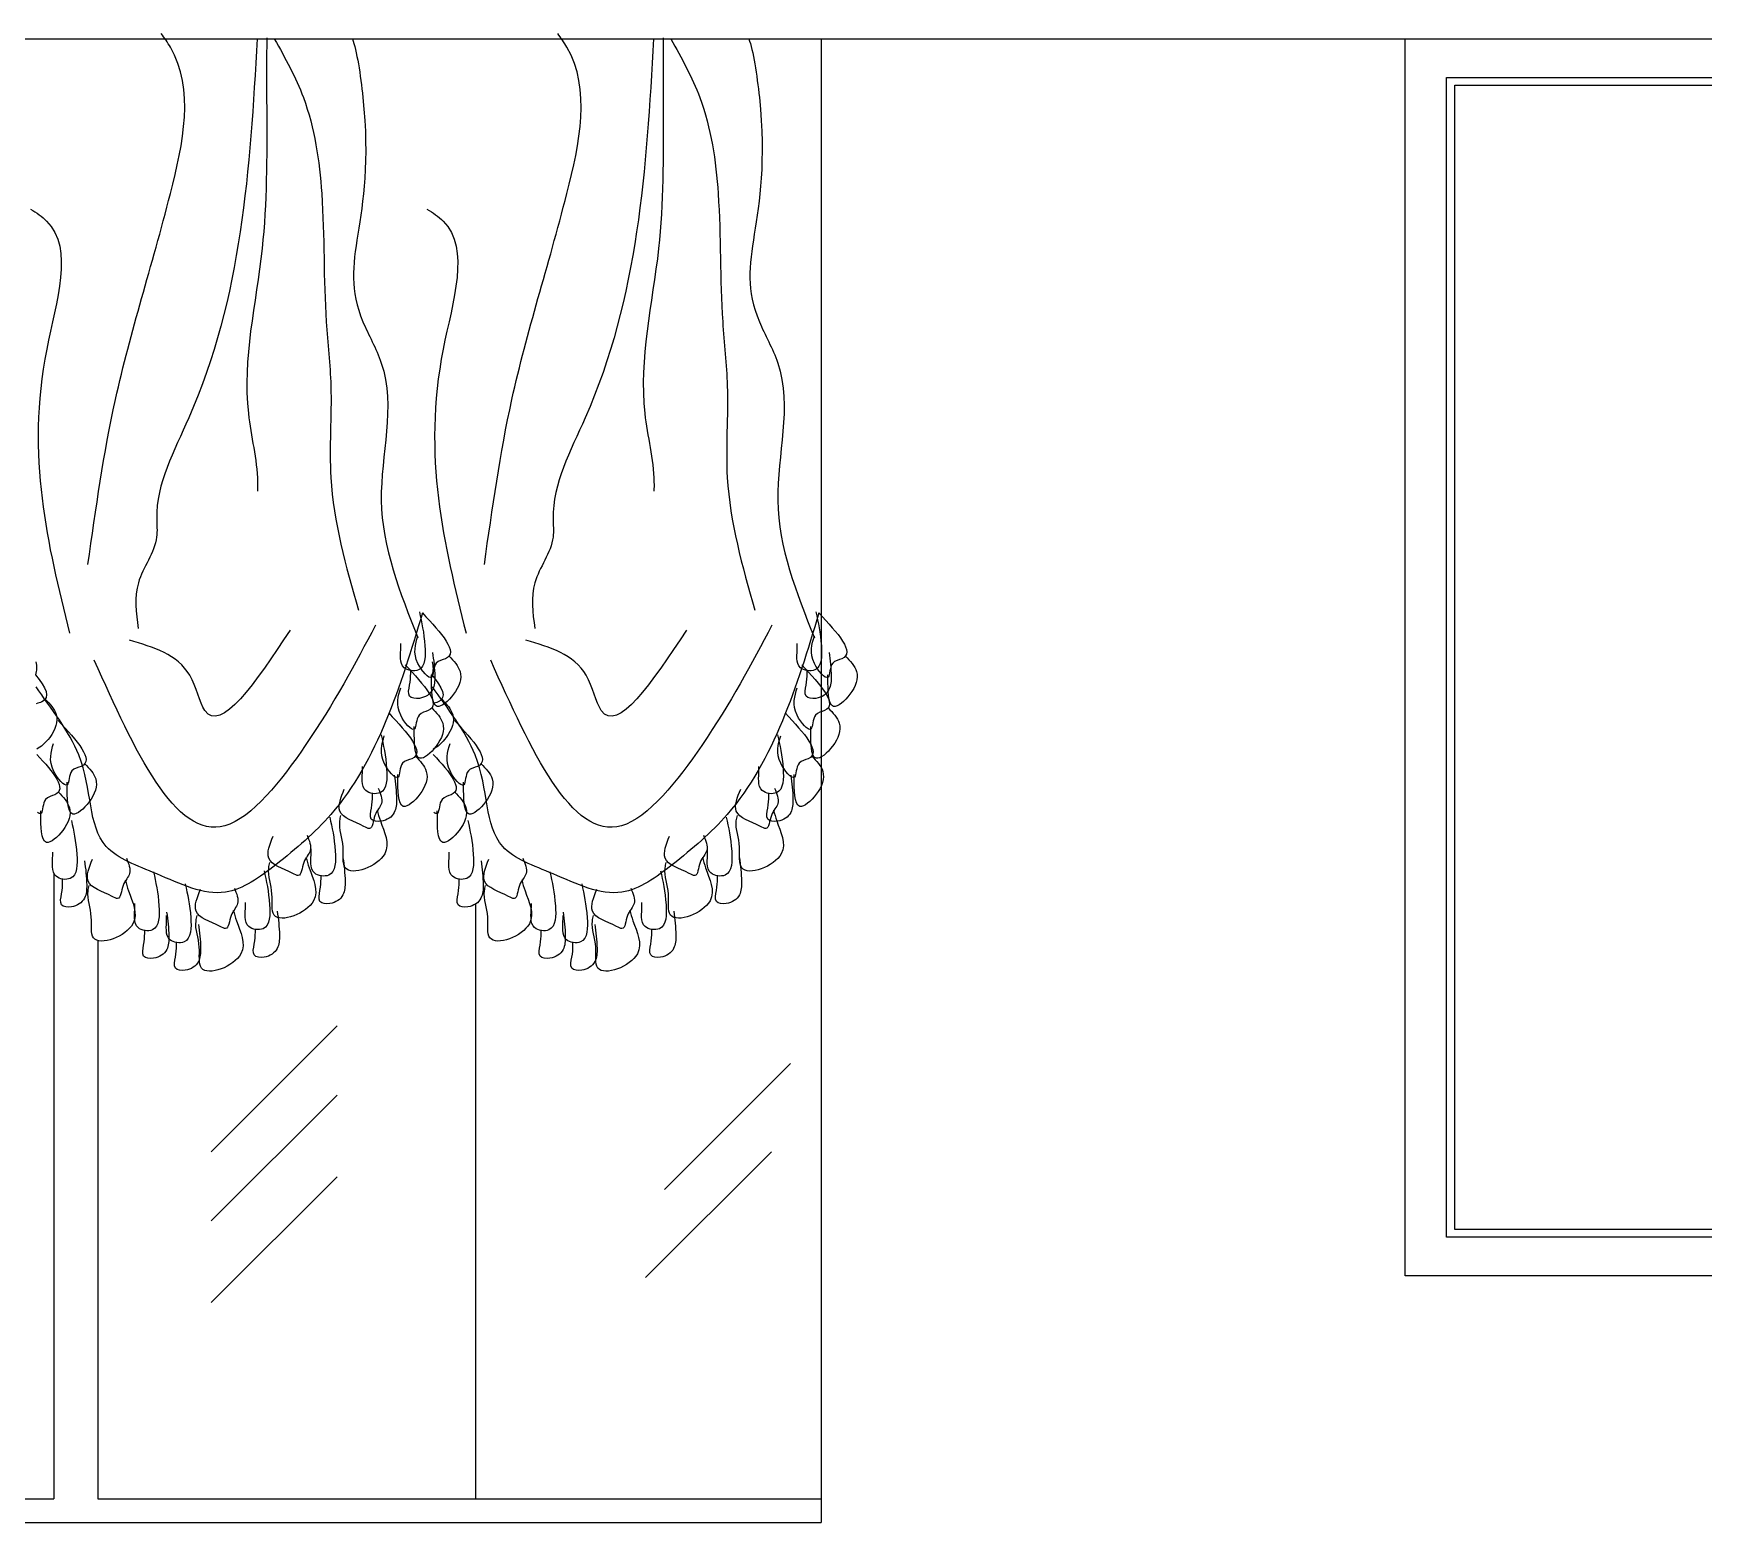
# Model space of a CAD drawing. Header units: inches. Extents: x 9.8 to 52.3, y 14.9 to 39.7.
# Drawn here: x 37.347 to 39.454, y 21.326 to 23.205 of the extents above; entities that cross this region are included whole.
import ezdxf

# ---------------------------------------------------------------- set-up
doc = ezdxf.new("R2010")
doc.units = ezdxf.units.IN
doc.header["$MEASUREMENT"] = 0
doc.layers.add('02', color=2, linetype='Continuous')
doc.layers.add('4', color=4, linetype='Continuous')

msp = doc.modelspace()

# ---------------------------------------------------------------- linework, layer by layer
at = {"layer": '02'}
for p, q in [((38.3409, 23.1977), (38.3409, 21.3264)), ((39.0773, 23.1977), (40.6373, 23.1977)), ((39.0773, 21.6377), (39.0773, 23.1977)), ((39.1293, 23.149), (40.5853, 23.149)), ((39.1293, 21.6865), (39.1293, 23.149)), ((39.1397, 23.1392), (40.5749, 23.1392)), ((39.1397, 21.6962), (39.1397, 23.1392)), ((37.373, 22.1453), (37.373, 21.3564)), ((37.9049, 22.1066), (37.9049, 21.3564)), ((37.4286, 22.0603), (37.4286, 21.3564)), ((37.7303, 21.9528), (37.5715, 21.7942)), ((38.3019, 21.9052), (38.1431, 21.7467)), ((37.7303, 21.8656), (37.5715, 21.707)), ((38.2781, 21.7942), (38.1193, 21.6356)), ((37.7303, 21.7625), (37.5715, 21.6039)), ((40.5853, 21.6865), (39.1293, 21.6865)), ((40.5749, 21.6962), (39.1397, 21.6962)), ((40.6373, 21.6377), (39.0773, 21.6377)), ((36.3727, 21.3564), (37.373, 21.3564)), ((37.4286, 21.3564), (38.3409, 21.3564)), ((35.8409, 21.3264), (38.3409, 21.3264))]:
    msp.add_line(p, q, dxfattribs=at)
msp.add_lwpolyline([(35.8409, 23.1977), (38.3409, 23.1977)], dxfattribs=at)
for points, knots in [([(37.4159, 22.5348), (37.4259, 22.605), (37.4485, 22.7649), (37.5149, 22.9659), (37.5524, 23.1425), (37.5125, 23.1988), (37.5084, 23.2046)], [0, 0, 0, 0, 210.724405, 479.638396, 664.394331, 685.219245, 685.219245, 685.219245, 685.219245]), ([(37.6294, 23.1977), (37.6202, 23.0344), (37.6074, 22.8265), (37.4981, 22.6301), (37.5057, 22.5558), (37.4714, 22.5148), (37.4769, 22.4737), (37.4795, 22.454)], [6.767943, 6.767943, 6.767943, 6.767943, 492.674764, 625.984152, 649.078638, 711.272936, 769.009162, 769.009162, 769.009162, 769.009162]), ([(37.6414, 23.1988), (37.6413, 23.168), (37.6413, 23.0794), (37.6425, 22.9215), (37.6032, 22.765), (37.6302, 22.664), (37.6299, 22.631), (37.6298, 22.6272)], [0, 0, 0, 0, 92.377968, 265.683108, 474.255761, 561.628396, 573.175626, 573.175626, 573.175626, 573.175626]), ([(37.651, 23.1977), (37.6647, 23.1736), (37.698, 23.1132), (37.7157, 22.9893), (37.7121, 22.8676), (37.7259, 22.7487), (37.715, 22.6253), (37.7413, 22.5325), (37.757, 22.4771)], [7.79513, 7.79513, 7.79513, 7.79513, 90.393533, 213.824757, 375.589525, 456.626703, 572.099156, 743.088884, 743.088884, 743.088884, 743.088884]), ([(37.7495, 23.1977), (37.7549, 23.1838), (37.7883, 22.968), (37.7188, 22.9127), (37.8109, 22.7532), (37.7649, 22.6109), (37.8095, 22.4992), (37.8321, 22.4424)], [29.54075, 29.54075, 29.54075, 29.54075, 78.538064, 361.445582, 418.320611, 591.529316, 770.805302, 770.805302, 770.805302, 770.805302]), ([(37.9159, 22.5348), (37.9259, 22.605), (37.9485, 22.7649), (38.0149, 22.9659), (38.0524, 23.1425), (38.0125, 23.1988), (38.0084, 23.2046)], [0, 0, 0, 0, 210.724405, 479.638396, 664.394331, 685.219245, 685.219245, 685.219245, 685.219245]), ([(38.1294, 23.1977), (38.1202, 23.0344), (38.1074, 22.8265), (37.9981, 22.6301), (38.0057, 22.5558), (37.9714, 22.5148), (37.9769, 22.4737), (37.9795, 22.454)], [6.767943, 6.767943, 6.767943, 6.767943, 492.674764, 625.984152, 649.078638, 711.272936, 769.009162, 769.009162, 769.009162, 769.009162]), ([(38.1414, 23.1988), (38.1413, 23.168), (38.1413, 23.0794), (38.1425, 22.9215), (38.1032, 22.765), (38.1302, 22.664), (38.1299, 22.631), (38.1298, 22.6272)], [0, 0, 0, 0, 92.377968, 265.683108, 474.255761, 561.628396, 573.175626, 573.175626, 573.175626, 573.175626]), ([(38.151, 23.1977), (38.1647, 23.1736), (38.198, 23.1132), (38.2157, 22.9893), (38.2121, 22.8676), (38.2259, 22.7487), (38.215, 22.6253), (38.2413, 22.5325), (38.257, 22.4771)], [7.79513, 7.79513, 7.79513, 7.79513, 90.393533, 213.824757, 375.589525, 456.626703, 572.099156, 743.088884, 743.088884, 743.088884, 743.088884]), ([(38.2495, 23.1977), (38.2549, 23.1838), (38.2883, 22.968), (38.2188, 22.9127), (38.3109, 22.7532), (38.2649, 22.6109), (38.3095, 22.4992), (38.3321, 22.4424)], [29.54075, 29.54075, 29.54075, 29.54075, 78.538064, 361.445582, 418.320611, 591.529316, 770.805302, 770.805302, 770.805302, 770.805302]), ([(37.3434, 22.983), (37.3511, 22.9784), (37.4025, 22.9433), (37.3249, 22.7211), (37.3651, 22.5596), (37.3928, 22.4482)], [15.533116, 15.533116, 15.533116, 15.533116, 41.669324, 203.330774, 562.460395, 562.460395, 562.460395, 562.460395]), ([(37.8434, 22.983), (37.8511, 22.9784), (37.9025, 22.9433), (37.8249, 22.7211), (37.8651, 22.5596), (37.8928, 22.4482)], [15.533116, 15.533116, 15.533116, 15.533116, 41.669324, 203.330774, 562.460395, 562.460395, 562.460395, 562.460395]), ([(37.8379, 22.4736), (37.8097, 22.3807), (37.7721, 22.2566), (37.6607, 22.1608), (37.5851, 22.1054), (37.5094, 22.1438), (37.4115, 22.178), (37.4264, 22.282), (37.3691, 22.3536), (37.3505, 22.3804)], [0, 0, 0, 0, 279.110074, 373.160127, 445.571341, 535.304096, 607.71531, 728.284256, 810.659911, 810.659911, 810.659911, 810.659911]), ([(37.7787, 22.4582), (37.7528, 22.4094), (37.7059, 22.3207), (37.5532, 22.1264), (37.4749, 22.3007), (37.424, 22.4139)], [0, 0, 0, 0, 175.838755, 319.08099, 584.998301, 584.998301, 584.998301, 584.998301]), ([(37.834, 22.4749), (37.8369, 22.4619), (37.8418, 22.4395), (37.8418, 22.3975), (37.8069, 22.4024), (37.8107, 22.4234), (37.8106, 22.4335), (37.8106, 22.4349)], [0, 0, 0, 0, 43.310802, 74.76528, 92.928169, 119.459456, 123.597223, 123.597223, 123.597223, 123.597223]), ([(37.8379, 22.4736), (37.8612, 22.4485), (37.8892, 22.4184), (37.8507, 22.4124), (37.853, 22.3815), (37.8234, 22.416), (37.8289, 22.4341), (37.8321, 22.4447)], [0, 0, 0, 0, 64.566805, 77.48959, 95.74962, 120.259978, 154.901719, 154.901719, 154.901719, 154.901719]), ([(38.3379, 22.4736), (38.3097, 22.3807), (38.2721, 22.2566), (38.1607, 22.1608), (38.0851, 22.1054), (38.0094, 22.1438), (37.9115, 22.178), (37.9264, 22.282), (37.8691, 22.3536), (37.8505, 22.3804)], [0, 0, 0, 0, 279.110074, 373.160127, 445.571341, 535.304096, 607.71531, 728.284256, 810.659911, 810.659911, 810.659911, 810.659911]), ([(38.2787, 22.4582), (38.2528, 22.4094), (38.2059, 22.3207), (38.0532, 22.1264), (37.9749, 22.3007), (37.924, 22.4139)], [0, 0, 0, 0, 175.838755, 319.08099, 584.998301, 584.998301, 584.998301, 584.998301]), ([(38.334, 22.4749), (38.3369, 22.4619), (38.3418, 22.4395), (38.3418, 22.3975), (38.3069, 22.4024), (38.3107, 22.4234), (38.3106, 22.4335), (38.3106, 22.4349)], [0, 0, 0, 0, 43.310802, 74.76528, 92.928169, 119.459456, 123.597223, 123.597223, 123.597223, 123.597223]), ([(38.3379, 22.4736), (38.3612, 22.4485), (38.3892, 22.4184), (38.3507, 22.4124), (38.353, 22.3815), (38.3234, 22.416), (38.3289, 22.4341), (38.3321, 22.4447)], [0, 0, 0, 0, 64.566805, 77.48959, 95.74962, 120.259978, 154.901719, 154.901719, 154.901719, 154.901719]), ([(37.671, 22.4519), (37.6272, 22.3863), (37.5691, 22.2993), (37.5455, 22.4168), (37.4986, 22.4304), (37.4683, 22.4393)], [0, 0, 0, 0, 147.791803, 195.982998, 283.955087, 283.955087, 283.955087, 283.955087]), ([(38.171, 22.4519), (38.1272, 22.3863), (38.0691, 22.2993), (38.0455, 22.4168), (37.9986, 22.4304), (37.9683, 22.4393)], [0, 0, 0, 0, 147.791803, 195.982998, 283.955087, 283.955087, 283.955087, 283.955087]), ([(37.8506, 22.4239), (37.8519, 22.4139), (37.854, 22.3985), (37.8527, 22.3748), (37.8377, 22.3643), (37.8179, 22.3665), (37.8223, 22.3838), (37.823, 22.3939), (37.823, 22.4004), (37.823, 22.4018)], [0, 0, 0, 0, 30.469024, 47.248948, 67.157603, 79.888512, 93.681059, 108.915571, 113.053338, 113.053338, 113.053338, 113.053338]), ([(37.8714, 22.4193), (37.8773, 22.4131), (37.8906, 22.3991), (37.8814, 22.3722), (37.8489, 22.3432), (37.8493, 22.3809), (37.8493, 22.394), (37.8493, 22.3958)], [0, 0, 0, 0, 23.739367, 53.865501, 79.541457, 114.707328, 120.224342, 120.224342, 120.224342, 120.224342]), ([(38.3506, 22.4239), (38.3519, 22.4139), (38.354, 22.3985), (38.3527, 22.3748), (38.3377, 22.3643), (38.3179, 22.3665), (38.3223, 22.3838), (38.323, 22.3939), (38.323, 22.4004), (38.323, 22.4018)], [0, 0, 0, 0, 30.469024, 47.248948, 67.157603, 79.888512, 93.681059, 108.915571, 113.053338, 113.053338, 113.053338, 113.053338]), ([(38.3714, 22.4193), (38.3773, 22.4131), (38.3906, 22.3991), (38.3814, 22.3722), (38.3489, 22.3432), (38.3493, 22.3809), (38.3493, 22.394), (38.3493, 22.3958)], [0, 0, 0, 0, 23.739367, 53.865501, 79.541457, 114.707328, 120.224342, 120.224342, 120.224342, 120.224342]), ([(37.3498, 22.3956), (37.3628, 22.3799), (37.3708, 22.3645), (37.3531, 22.36), (37.3508, 22.359)], [20.750636, 20.750636, 20.750636, 20.750636, 64.566805, 71.823814, 71.823814, 71.823814, 71.823814]), ([(37.8162, 22.4082), (37.8395, 22.3831), (37.8675, 22.353), (37.829, 22.347), (37.8313, 22.3161), (37.8017, 22.3506), (37.8072, 22.3688), (37.8104, 22.3794)], [0, 0, 0, 0, 64.566805, 77.48959, 95.74962, 120.259978, 154.901719, 154.901719, 154.901719, 154.901719]), ([(37.8498, 22.3956), (37.8628, 22.3799), (37.8708, 22.3645), (37.8531, 22.36), (37.8508, 22.359)], [20.750636, 20.750636, 20.750636, 20.750636, 64.566805, 71.823814, 71.823814, 71.823814, 71.823814]), ([(38.3162, 22.4082), (38.3395, 22.3831), (38.3675, 22.353), (38.329, 22.347), (38.3313, 22.3161), (38.3017, 22.3506), (38.3072, 22.3688), (38.3104, 22.3794)], [0, 0, 0, 0, 64.566805, 77.48959, 95.74962, 120.259978, 154.901719, 154.901719, 154.901719, 154.901719]), ([(37.3622, 22.3649), (37.368, 22.3587), (37.3814, 22.3448), (37.3729, 22.3199), (37.3565, 22.304), (37.3514, 22.302)], [0, 0, 0, 0, 23.739367, 53.865501, 73.26475, 73.26475, 73.26475, 73.26475]), ([(37.8496, 22.3539), (37.8555, 22.3477), (37.8688, 22.3337), (37.8596, 22.3068), (37.8271, 22.2778), (37.8276, 22.3155), (37.8275, 22.3286), (37.8275, 22.3304)], [0, 0, 0, 0, 23.739367, 53.865501, 79.541457, 114.707328, 120.224342, 120.224342, 120.224342, 120.224342]), ([(37.8622, 22.3649), (37.868, 22.3587), (37.8814, 22.3448), (37.8729, 22.3199), (37.8565, 22.304), (37.8514, 22.302)], [0, 0, 0, 0, 23.739367, 53.865501, 73.26475, 73.26475, 73.26475, 73.26475]), ([(38.3496, 22.3539), (38.3555, 22.3477), (38.3688, 22.3337), (38.3596, 22.3068), (38.3271, 22.2778), (38.3276, 22.3155), (38.3275, 22.3286), (38.3275, 22.3304)], [0, 0, 0, 0, 23.739367, 53.865501, 79.541457, 114.707328, 120.224342, 120.224342, 120.224342, 120.224342]), ([(37.3784, 22.3379), (37.4017, 22.3128), (37.4297, 22.2827), (37.3912, 22.2767), (37.3935, 22.2458), (37.3639, 22.2803), (37.3694, 22.2984), (37.3726, 22.309)], [0, 0, 0, 0, 64.566805, 77.48959, 95.74962, 120.259978, 154.901719, 154.901719, 154.901719, 154.901719]), ([(37.7954, 22.3475), (37.8188, 22.3224), (37.8467, 22.2923), (37.8083, 22.2863), (37.8106, 22.2554), (37.781, 22.29), (37.7865, 22.3081), (37.7897, 22.3187)], [0, 0, 0, 0, 64.566805, 77.48959, 95.74962, 120.259978, 154.901719, 154.901719, 154.901719, 154.901719]), ([(37.8784, 22.3379), (37.9017, 22.3128), (37.9297, 22.2827), (37.8912, 22.2767), (37.8935, 22.2458), (37.8639, 22.2803), (37.8694, 22.2984), (37.8726, 22.309)], [0, 0, 0, 0, 64.566805, 77.48959, 95.74962, 120.259978, 154.901719, 154.901719, 154.901719, 154.901719]), ([(38.2954, 22.3475), (38.3188, 22.3224), (38.3467, 22.2923), (38.3083, 22.2863), (38.3106, 22.2554), (38.281, 22.29), (38.2865, 22.3081), (38.2897, 22.3187)], [0, 0, 0, 0, 64.566805, 77.48959, 95.74962, 120.259978, 154.901719, 154.901719, 154.901719, 154.901719]), ([(37.7858, 22.3199), (37.7886, 22.307), (37.7936, 22.2846), (37.7935, 22.2426), (37.7587, 22.2474), (37.7624, 22.2685), (37.7623, 22.2786), (37.7623, 22.2799)], [0, 0, 0, 0, 43.310802, 74.76528, 92.928169, 119.459456, 123.597223, 123.597223, 123.597223, 123.597223]), ([(38.2858, 22.3199), (38.2886, 22.307), (38.2936, 22.2846), (38.2935, 22.2426), (38.2587, 22.2474), (38.2624, 22.2685), (38.2623, 22.2786), (38.2623, 22.2799)], [0, 0, 0, 0, 43.310802, 74.76528, 92.928169, 119.459456, 123.597223, 123.597223, 123.597223, 123.597223]), ([(37.3515, 22.2953), (37.3724, 22.2726), (37.3942, 22.2465), (37.3581, 22.2408), (37.3597, 22.2194), (37.3542, 22.2206), (37.3523, 22.2218)], [5.782299, 5.782299, 5.782299, 5.782299, 64.566805, 77.48959, 95.74962, 103.2311, 103.2311, 103.2311, 103.2311]), ([(37.8289, 22.2932), (37.8348, 22.287), (37.8481, 22.273), (37.8389, 22.2461), (37.8064, 22.2171), (37.8068, 22.2548), (37.8068, 22.268), (37.8068, 22.2697)], [0, 0, 0, 0, 23.739367, 53.865501, 79.541457, 114.707328, 120.224342, 120.224342, 120.224342, 120.224342]), ([(37.8515, 22.2953), (37.8724, 22.2726), (37.8942, 22.2465), (37.8581, 22.2408), (37.8597, 22.2194), (37.8542, 22.2206), (37.8523, 22.2218)], [5.782299, 5.782299, 5.782299, 5.782299, 64.566805, 77.48959, 95.74962, 103.2311, 103.2311, 103.2311, 103.2311]), ([(38.3289, 22.2932), (38.3348, 22.287), (38.3481, 22.273), (38.3389, 22.2461), (38.3064, 22.2171), (38.3068, 22.2548), (38.3068, 22.268), (38.3068, 22.2697)], [0, 0, 0, 0, 23.739367, 53.865501, 79.541457, 114.707328, 120.224342, 120.224342, 120.224342, 120.224342]), ([(37.4119, 22.2835), (37.4178, 22.2774), (37.4311, 22.2634), (37.4218, 22.2364), (37.3894, 22.2074), (37.3898, 22.2452), (37.3898, 22.2583), (37.3898, 22.2601)], [0, 0, 0, 0, 23.739367, 53.865501, 79.541457, 114.707328, 120.224342, 120.224342, 120.224342, 120.224342]), ([(37.8023, 22.2689), (37.8037, 22.259), (37.8057, 22.2436), (37.8045, 22.2198), (37.7894, 22.2094), (37.7696, 22.2115), (37.7741, 22.2289), (37.7748, 22.239), (37.7747, 22.2455), (37.7747, 22.2468)], [0, 0, 0, 0, 30.469024, 47.248948, 67.157603, 79.888512, 93.681059, 108.915571, 113.053338, 113.053338, 113.053338, 113.053338]), ([(37.9119, 22.2835), (37.9178, 22.2774), (37.9311, 22.2634), (37.9218, 22.2364), (37.8894, 22.2074), (37.8898, 22.2452), (37.8898, 22.2583), (37.8898, 22.2601)], [0, 0, 0, 0, 23.739367, 53.865501, 79.541457, 114.707328, 120.224342, 120.224342, 120.224342, 120.224342]), ([(38.3023, 22.2689), (38.3037, 22.259), (38.3057, 22.2436), (38.3045, 22.2198), (38.2894, 22.2094), (38.2696, 22.2115), (38.2741, 22.2289), (38.2748, 22.239), (38.2747, 22.2455), (38.2747, 22.2468)], [0, 0, 0, 0, 30.469024, 47.248948, 67.157603, 79.888512, 93.681059, 108.915571, 113.053338, 113.053338, 113.053338, 113.053338]), ([(37.3787, 22.2477), (37.3846, 22.2415), (37.3979, 22.2275), (37.3887, 22.2006), (37.3562, 22.1716), (37.3567, 22.2093), (37.3566, 22.2224), (37.3566, 22.2242)], [0, 0, 0, 0, 23.739367, 53.865501, 79.541457, 114.707328, 120.224342, 120.224342, 120.224342, 120.224342]), ([(37.782, 22.2527), (37.7848, 22.2458), (37.7901, 22.2329), (37.7755, 22.2207), (37.7752, 22.198), (37.7545, 22.2103), (37.7258, 22.2176), (37.7351, 22.2411), (37.7392, 22.2513)], [0, 0, 0, 0, 19.748981, 37.035823, 54.969379, 62.404702, 98.402447, 126.535153, 126.535153, 126.535153, 126.535153]), ([(37.8787, 22.2477), (37.8846, 22.2415), (37.8979, 22.2275), (37.8887, 22.2006), (37.8562, 22.1716), (37.8567, 22.2093), (37.8566, 22.2224), (37.8566, 22.2242)], [0, 0, 0, 0, 23.739367, 53.865501, 79.541457, 114.707328, 120.224342, 120.224342, 120.224342, 120.224342]), ([(38.282, 22.2527), (38.2848, 22.2458), (38.2901, 22.2329), (38.2755, 22.2207), (38.2752, 22.198), (38.2545, 22.2103), (38.2258, 22.2176), (38.2351, 22.2411), (38.2392, 22.2513)], [0, 0, 0, 0, 19.748981, 37.035823, 54.969379, 62.404702, 98.402447, 126.535153, 126.535153, 126.535153, 126.535153]), ([(37.7806, 22.2251), (37.7819, 22.2206), (37.7868, 22.2029), (37.8072, 22.1637), (37.7326, 22.1351), (37.7408, 22.1826), (37.7314, 22.2027), (37.7345, 22.2159), (37.7351, 22.2182)], [0, 0, 0, 0, 14.401287, 56.145998, 108.994298, 135.345259, 168.705599, 175.73879, 175.73879, 175.73879, 175.73879]), ([(38.2806, 22.2251), (38.2819, 22.2206), (38.2868, 22.2029), (38.3072, 22.1637), (38.2326, 22.1351), (38.2408, 22.1826), (38.2314, 22.2027), (38.2345, 22.2159), (38.2351, 22.2182)], [0, 0, 0, 0, 14.401287, 56.145998, 108.994298, 135.345259, 168.705599, 175.73879, 175.73879, 175.73879, 175.73879]), ([(37.3951, 22.2119), (37.3979, 22.1989), (37.4029, 22.1765), (37.4028, 22.1345), (37.368, 22.1394), (37.3717, 22.1605), (37.3716, 22.1706), (37.3716, 22.1719)], [0, 0, 0, 0, 43.310802, 74.76528, 92.928169, 119.459456, 123.597223, 123.597223, 123.597223, 123.597223]), ([(37.721, 22.2161), (37.7238, 22.2031), (37.7288, 22.1807), (37.7287, 22.1387), (37.6939, 22.1435), (37.6976, 22.1646), (37.6975, 22.1747), (37.6975, 22.1761)], [0, 0, 0, 0, 43.310802, 74.76528, 92.928169, 119.459456, 123.597223, 123.597223, 123.597223, 123.597223]), ([(37.8951, 22.2119), (37.8979, 22.1989), (37.9029, 22.1765), (37.9028, 22.1345), (37.868, 22.1394), (37.8717, 22.1605), (37.8716, 22.1706), (37.8716, 22.1719)], [0, 0, 0, 0, 43.310802, 74.76528, 92.928169, 119.459456, 123.597223, 123.597223, 123.597223, 123.597223]), ([(38.221, 22.2161), (38.2238, 22.2031), (38.2288, 22.1807), (38.2287, 22.1387), (38.1939, 22.1435), (38.1976, 22.1646), (38.1975, 22.1747), (38.1975, 22.1761)], [0, 0, 0, 0, 43.310802, 74.76528, 92.928169, 119.459456, 123.597223, 123.597223, 123.597223, 123.597223]), ([(37.6923, 22.1934), (37.6951, 22.1865), (37.7003, 22.1736), (37.6857, 22.1614), (37.6855, 22.1387), (37.6647, 22.151), (37.636, 22.1583), (37.6454, 22.1818), (37.6494, 22.192)], [0, 0, 0, 0, 19.748981, 37.035823, 54.969379, 62.404702, 98.402447, 126.535153, 126.535153, 126.535153, 126.535153]), ([(38.1923, 22.1934), (38.1951, 22.1865), (38.2003, 22.1736), (38.1857, 22.1614), (38.1855, 22.1387), (38.1647, 22.151), (38.136, 22.1583), (38.1454, 22.1818), (38.1494, 22.192)], [0, 0, 0, 0, 19.748981, 37.035823, 54.969379, 62.404702, 98.402447, 126.535153, 126.535153, 126.535153, 126.535153]), ([(37.4117, 22.1609), (37.413, 22.151), (37.415, 22.1355), (37.4138, 22.1118), (37.3987, 22.1013), (37.379, 22.1035), (37.3834, 22.1208), (37.3841, 22.1309), (37.384, 22.1374), (37.384, 22.1388)], [0, 0, 0, 0, 30.469024, 47.248948, 67.157603, 79.888512, 93.681059, 108.915571, 113.053338, 113.053338, 113.053338, 113.053338]), ([(37.4644, 22.1645), (37.4672, 22.1576), (37.4725, 22.1447), (37.4579, 22.1325), (37.4576, 22.1097), (37.4369, 22.1221), (37.4082, 22.1294), (37.4175, 22.1528), (37.4216, 22.1631)], [0, 0, 0, 0, 19.748981, 37.035823, 54.969379, 62.404702, 98.402447, 126.535153, 126.535153, 126.535153, 126.535153]), ([(37.6909, 22.1658), (37.6921, 22.1613), (37.697, 22.1436), (37.7174, 22.1044), (37.6428, 22.0757), (37.6511, 22.1233), (37.6416, 22.1434), (37.6448, 22.1566), (37.6453, 22.1589)], [0, 0, 0, 0, 14.401287, 56.145998, 108.994298, 135.345259, 168.705599, 175.73879, 175.73879, 175.73879, 175.73879]), ([(37.7376, 22.165), (37.7389, 22.1551), (37.7409, 22.1397), (37.7397, 22.1159), (37.7247, 22.1055), (37.7049, 22.1077), (37.7093, 22.125), (37.71, 22.1351), (37.7099, 22.1416), (37.7099, 22.143)], [0, 0, 0, 0, 30.469024, 47.248948, 67.157603, 79.888512, 93.681059, 108.915571, 113.053338, 113.053338, 113.053338, 113.053338]), ([(37.9117, 22.1609), (37.913, 22.151), (37.915, 22.1355), (37.9138, 22.1118), (37.8987, 22.1013), (37.879, 22.1035), (37.8834, 22.1208), (37.8841, 22.1309), (37.884, 22.1374), (37.884, 22.1388)], [0, 0, 0, 0, 30.469024, 47.248948, 67.157603, 79.888512, 93.681059, 108.915571, 113.053338, 113.053338, 113.053338, 113.053338]), ([(37.9644, 22.1645), (37.9672, 22.1576), (37.9725, 22.1447), (37.9579, 22.1325), (37.9576, 22.1097), (37.9369, 22.1221), (37.9082, 22.1294), (37.9175, 22.1528), (37.9216, 22.1631)], [0, 0, 0, 0, 19.748981, 37.035823, 54.969379, 62.404702, 98.402447, 126.535153, 126.535153, 126.535153, 126.535153]), ([(38.1909, 22.1658), (38.1921, 22.1613), (38.197, 22.1436), (38.2174, 22.1044), (38.1428, 22.0757), (38.1511, 22.1233), (38.1416, 22.1434), (38.1448, 22.1566), (38.1453, 22.1589)], [0, 0, 0, 0, 14.401287, 56.145998, 108.994298, 135.345259, 168.705599, 175.73879, 175.73879, 175.73879, 175.73879]), ([(38.2376, 22.165), (38.2389, 22.1551), (38.2409, 22.1397), (38.2397, 22.1159), (38.2247, 22.1055), (38.2049, 22.1077), (38.2093, 22.125), (38.21, 22.1351), (38.2099, 22.1416), (38.2099, 22.143)], [0, 0, 0, 0, 30.469024, 47.248948, 67.157603, 79.888512, 93.681059, 108.915571, 113.053338, 113.053338, 113.053338, 113.053338]), ([(37.4987, 22.1471), (37.5015, 22.1341), (37.5064, 22.1117), (37.5064, 22.0697), (37.4715, 22.0746), (37.4753, 22.0957), (37.4752, 22.1057), (37.4752, 22.1071)], [0, 0, 0, 0, 43.310802, 74.76528, 92.928169, 119.459456, 123.597223, 123.597223, 123.597223, 123.597223]), ([(37.6381, 22.1485), (37.641, 22.1355), (37.6459, 22.1131), (37.6459, 22.0711), (37.611, 22.0759), (37.6148, 22.097), (37.6147, 22.1071), (37.6147, 22.1085)], [0, 0, 0, 0, 43.310802, 74.76528, 92.928169, 119.459456, 123.597223, 123.597223, 123.597223, 123.597223]), ([(37.9987, 22.1471), (38.0015, 22.1341), (38.0064, 22.1117), (38.0064, 22.0697), (37.9715, 22.0746), (37.9753, 22.0957), (37.9752, 22.1057), (37.9752, 22.1071)], [0, 0, 0, 0, 43.310802, 74.76528, 92.928169, 119.459456, 123.597223, 123.597223, 123.597223, 123.597223]), ([(38.1381, 22.1485), (38.141, 22.1355), (38.1459, 22.1131), (38.1459, 22.0711), (38.111, 22.0759), (38.1148, 22.097), (38.1147, 22.1071), (38.1147, 22.1085)], [0, 0, 0, 0, 43.310802, 74.76528, 92.928169, 119.459456, 123.597223, 123.597223, 123.597223, 123.597223]), ([(37.463, 22.1369), (37.4643, 22.1323), (37.4692, 22.1146), (37.4896, 22.0755), (37.415, 22.0468), (37.4232, 22.0944), (37.4137, 22.1144), (37.4169, 22.1277), (37.4174, 22.13)], [0, 0, 0, 0, 14.401287, 56.145998, 108.994298, 135.345259, 168.705599, 175.73879, 175.73879, 175.73879, 175.73879]), ([(37.5387, 22.1319), (37.5416, 22.1189), (37.5465, 22.0965), (37.5464, 22.0545), (37.5116, 22.0594), (37.5154, 22.0805), (37.5152, 22.0906), (37.5152, 22.0919)], [0, 0, 0, 0, 43.310802, 74.76528, 92.928169, 119.459456, 123.597223, 123.597223, 123.597223, 123.597223]), ([(37.6006, 22.1265), (37.6034, 22.1196), (37.6087, 22.1067), (37.5941, 22.0945), (37.5938, 22.0718), (37.573, 22.0841), (37.5444, 22.0914), (37.5537, 22.1148), (37.5578, 22.1251)], [0, 0, 0, 0, 19.748981, 37.035823, 54.969379, 62.404702, 98.402447, 126.535153, 126.535153, 126.535153, 126.535153]), ([(37.963, 22.1369), (37.9643, 22.1323), (37.9692, 22.1146), (37.9896, 22.0755), (37.915, 22.0468), (37.9232, 22.0944), (37.9137, 22.1144), (37.9169, 22.1277), (37.9174, 22.13)], [0, 0, 0, 0, 14.401287, 56.145998, 108.994298, 135.345259, 168.705599, 175.73879, 175.73879, 175.73879, 175.73879]), ([(38.0387, 22.1319), (38.0416, 22.1189), (38.0465, 22.0965), (38.0464, 22.0545), (38.0116, 22.0594), (38.0154, 22.0805), (38.0152, 22.0906), (38.0152, 22.0919)], [0, 0, 0, 0, 43.310802, 74.76528, 92.928169, 119.459456, 123.597223, 123.597223, 123.597223, 123.597223]), ([(38.1006, 22.1265), (38.1034, 22.1196), (38.1087, 22.1067), (38.0941, 22.0945), (38.0938, 22.0718), (38.073, 22.0841), (38.0444, 22.0914), (38.0537, 22.1148), (38.0578, 22.1251)], [0, 0, 0, 0, 19.748981, 37.035823, 54.969379, 62.404702, 98.402447, 126.535153, 126.535153, 126.535153, 126.535153]), ([(37.5992, 22.0989), (37.6005, 22.0944), (37.6054, 22.0767), (37.6258, 22.0375), (37.5512, 22.0088), (37.5594, 22.0564), (37.5499, 22.0764), (37.5531, 22.0897), (37.5536, 22.092)], [0, 0, 0, 0, 14.401287, 56.145998, 108.994298, 135.345259, 168.705599, 175.73879, 175.73879, 175.73879, 175.73879]), ([(37.6547, 22.0974), (37.656, 22.0875), (37.6581, 22.0721), (37.6568, 22.0483), (37.6418, 22.0379), (37.622, 22.0401), (37.6264, 22.0574), (37.6271, 22.0675), (37.6271, 22.074), (37.6271, 22.0754)], [0, 0, 0, 0, 30.469024, 47.248948, 67.157603, 79.888512, 93.681059, 108.915571, 113.053338, 113.053338, 113.053338, 113.053338]), ([(38.0992, 22.0989), (38.1005, 22.0944), (38.1054, 22.0767), (38.1258, 22.0375), (38.0512, 22.0088), (38.0594, 22.0564), (38.0499, 22.0764), (38.0531, 22.0897), (38.0536, 22.092)], [0, 0, 0, 0, 14.401287, 56.145998, 108.994298, 135.345259, 168.705599, 175.73879, 175.73879, 175.73879, 175.73879]), ([(38.1547, 22.0974), (38.156, 22.0875), (38.1581, 22.0721), (38.1568, 22.0483), (38.1418, 22.0379), (38.122, 22.0401), (38.1264, 22.0574), (38.1271, 22.0675), (38.1271, 22.074), (38.1271, 22.0754)], [0, 0, 0, 0, 30.469024, 47.248948, 67.157603, 79.888512, 93.681059, 108.915571, 113.053338, 113.053338, 113.053338, 113.053338]), ([(37.5152, 22.0961), (37.5166, 22.0861), (37.5186, 22.0707), (37.5174, 22.047), (37.5023, 22.0365), (37.4825, 22.0387), (37.4869, 22.056), (37.4876, 22.0661), (37.4876, 22.0726), (37.4876, 22.074)], [0, 0, 0, 0, 30.469024, 47.248948, 67.157603, 79.888512, 93.681059, 108.915571, 113.053338, 113.053338, 113.053338, 113.053338]), ([(37.5553, 22.0809), (37.5566, 22.071), (37.5587, 22.0556), (37.5574, 22.0318), (37.5424, 22.0213), (37.5226, 22.0235), (37.527, 22.0408), (37.5277, 22.0509), (37.5277, 22.0574), (37.5277, 22.0588)], [0, 0, 0, 0, 30.469024, 47.248948, 67.157603, 79.888512, 93.681059, 108.915571, 113.053338, 113.053338, 113.053338, 113.053338]), ([(38.0152, 22.0961), (38.0166, 22.0861), (38.0186, 22.0707), (38.0174, 22.047), (38.0023, 22.0365), (37.9825, 22.0387), (37.9869, 22.056), (37.9876, 22.0661), (37.9876, 22.0726), (37.9876, 22.074)], [0, 0, 0, 0, 30.469024, 47.248948, 67.157603, 79.888512, 93.681059, 108.915571, 113.053338, 113.053338, 113.053338, 113.053338]), ([(38.0553, 22.0809), (38.0566, 22.071), (38.0587, 22.0556), (38.0574, 22.0318), (38.0424, 22.0213), (38.0226, 22.0235), (38.027, 22.0408), (38.0277, 22.0509), (38.0277, 22.0574), (38.0277, 22.0588)], [0, 0, 0, 0, 30.469024, 47.248948, 67.157603, 79.888512, 93.681059, 108.915571, 113.053338, 113.053338, 113.053338, 113.053338])]:
    msp.add_open_spline(points, degree=3, knots=knots, dxfattribs=at)
for points in [[(37.3502, 22.4121), (37.3514, 22.4065), (37.3517, 22.4009), (37.3498, 22.3956)], [(37.8502, 22.4121), (37.8514, 22.4065), (37.8517, 22.4009), (37.8498, 22.3956)]]:
    msp.add_open_spline(points, degree=3, dxfattribs=at)
at = {"layer": '4'}
msp.add_line((31.6824, 23.1977), (52.0086, 23.1977), dxfattribs=at)

doc.saveas('drawing.dxf')
